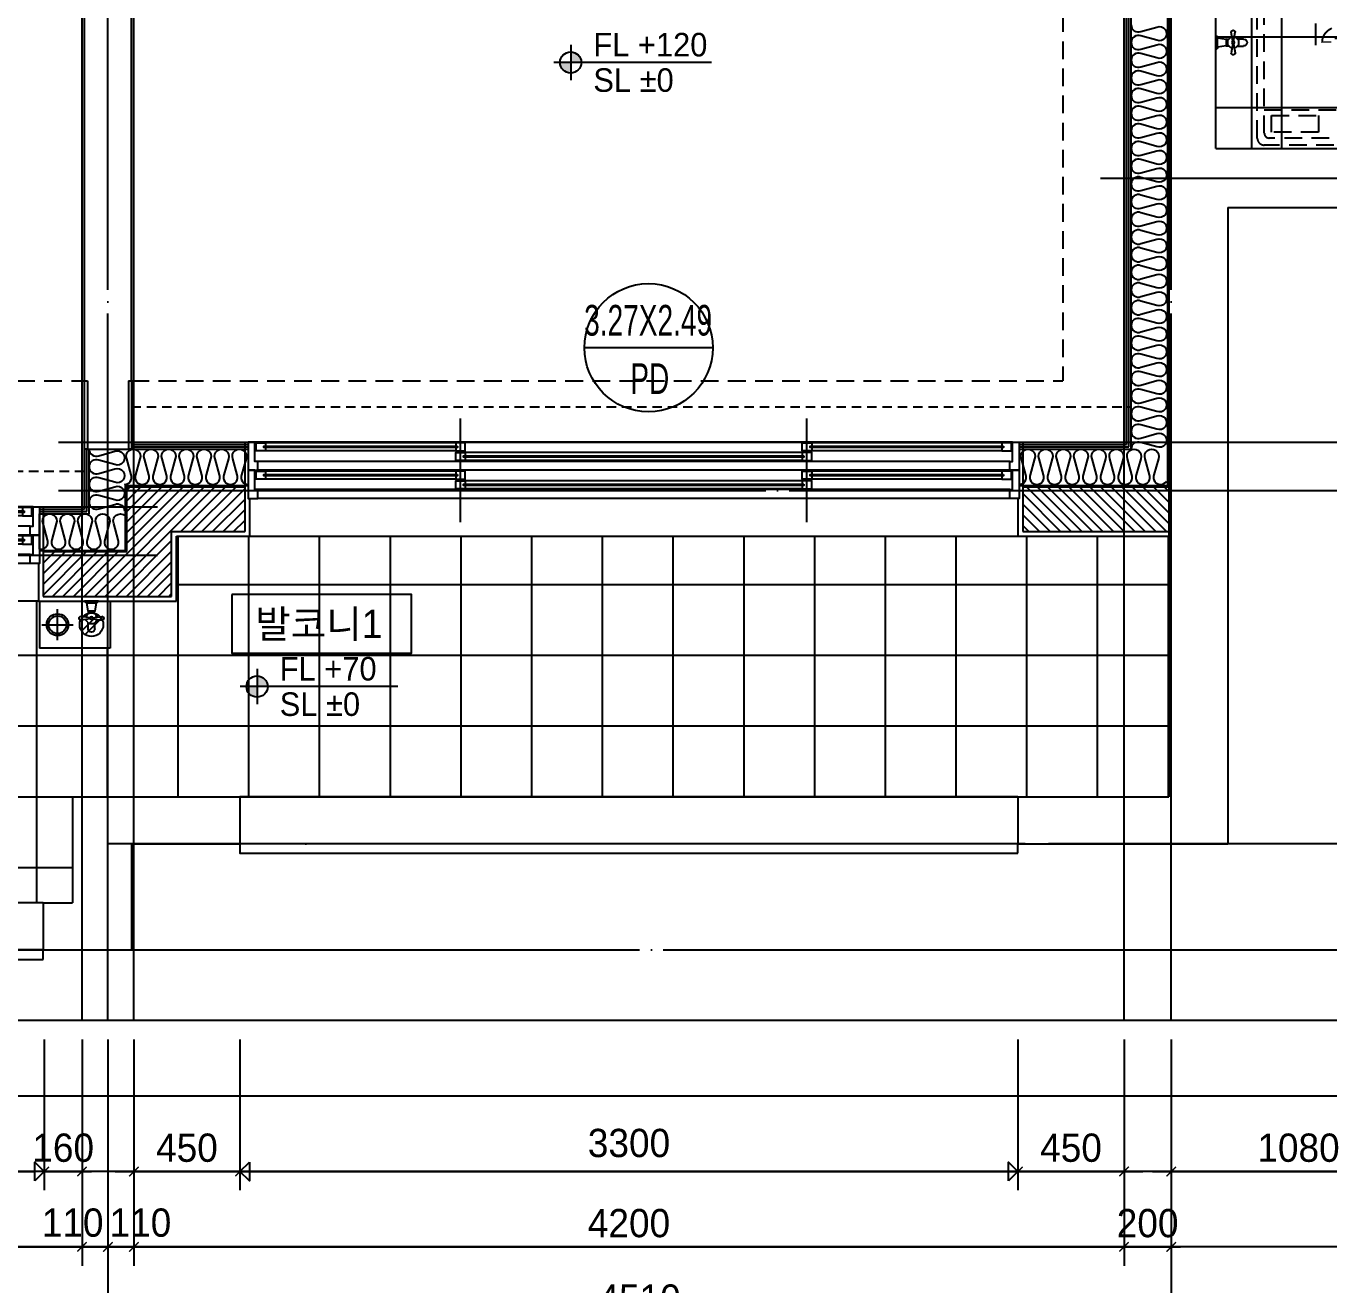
# Model space of a CAD drawing. Header units: millimetres. Extents: x -24416 to 92204, y -190080 to 23760.
# Drawn here: x 14378 to 19904, y -20954 to -15612 of the extents above; entities that cross this region are included whole.
import ezdxf
from ezdxf.enums import TextEntityAlignment as Align

# ---------------------------------------------------------------- set-up
doc = ezdxf.new("R2010")
doc.units = ezdxf.units.MM
doc.header["$LTSCALE"] = 50
for name, pattern in [('AUDIT_D_220706163347-0', [0]), ('CEN', [62, 60, -1, 0, -1]), ('H', [1.3, 0.8, -0.5]), ('HID', [2.3, 1.5, -0.8])]:
    doc.linetypes.add(name, pattern=pattern)
doc.layers.get('defpoints').update_dxf_attribs({"color": 139})
for name, color, linetype in [('A-레벨', 7, 'AUDIT_D_220706163347-0'), ('A-창호부호', 4, 'Continuous'), ('A_HAT', 8, 'Continuous'), ('AA-XXXX-DIMS', 7, 'Continuous'), ('ARDM', 7, 'Continuous'), ('CEN_CON', 1, 'CEN'), ('CEN_WALL', 12, 'CEN'), ('CONC', 2, 'Continuous'), ('dan1', 7, 'HID'), ('DIM', 7, 'AUDIT_D_220706163347-0'), ('ELE3_CON', 7, 'Continuous'), ('ELE4', 4, 'Continuous'), ('FIN', 6, 'Continuous'), ('FUR_가전', 8, 'HID'), ('INS', 8, 'Continuous'), ('WAL', 3, 'Continuous'), ('WAL_DRY', 7, 'Continuous'), ('WIN', 4, 'Continuous'), ('X - 단위세대$0$ETC', 6, 'Continuous'), ('바닥타일', 8, 'Continuous'), ('수전', 4, 'Continuous'), ('실명', 3, 'AUDIT_D_220706163347-0'), ('실명박스', 7, 'AUDIT_D_220706163347-0'), ('커튼박스', 6, 'Continuous')]:
    doc.layers.add(name, color=color, linetype=linetype)
doc.layers.add('Defpoint', color=135, linetype='Continuous', plot=False)
doc.layers.add('MC', color=135, linetype='Continuous', plot=False)
doc.styles.add('HAUD01', font='Dotum.ttf')
doc.styles.add('맑은 고딕', font='malgun.ttf')
doc.styles.add('맑은고딕', font='malgun.ttf', dxfattribs={"width": 0.9})
doc.dimstyles.new('DIM_40', dxfattribs={"dimscale": 40, "dimtxt": 3, "dimasz": 1, "dimexe": 2, "dimexo": 2, "dimgap": 1, "dimtad": 1, "dimdec": 0, "dimzin": 0, "dimdsep": 46, "dimtxsty": '맑은고딕', "dimblk1": 'DIMDOT', "dimblk2": 'DIMDOT', "dimsah": 1, "dimcen": 0.09, "dimdle": 2, "dimclrd": 7, "dimclre": 7, "dimclrt": 3, "dimadec": 0, "dimazin": 0, "dimtfac": 1, "dimtdec": 0, "dimtix": 1, "dimtmove": 2, "dimatfit": 3, "dimldrblk": 'DIMDOT', "dimfxl": 2, "dimtolj": 1, "dimtzin": 0, "dimarcsym": 0})
doc.dimstyles.new('MCDIM_40', dxfattribs={"dimscale": 40, "dimtxt": 3, "dimasz": 1, "dimexe": 2, "dimexo": 2, "dimgap": 1, "dimtad": 1, "dimdec": 0, "dimzin": 0, "dimdsep": 46, "dimtxsty": '맑은고딕', "dimblk1": 'ARCHTICK', "dimblk2": 'ARCHTICK', "dimsah": 1, "dimcen": 0.09, "dimdle": 2, "dimclrd": 7, "dimclre": 7, "dimclrt": 3, "dimadec": 0, "dimazin": 0, "dimtfac": 1, "dimtdec": 0, "dimtix": 1, "dimtmove": 2, "dimatfit": 3, "dimldrblk": 'ARCHTICK', "dimfxl": 1, "dimtolj": 1, "dimtzin": 0, "dimarcsym": 0})
doc.dimstyles.new('외부80-WIN', dxfattribs={"dimscale": 40, "dimtxt": 3, "dimasz": 1, "dimexe": 2, "dimexo": 2.5, "dimgap": 1.5, "dimtad": 1, "dimdec": 0, "dimzin": 0, "dimdsep": 46, "dimtxsty": '맑은고딕', "dimblk": 'DO2-2', "dimblk1": 'DO2-2', "dimblk2": 'DIMDOT', "dimcen": 0.09, "dimdle": 2, "dimclrd": 7, "dimclre": 7, "dimclrt": 3, "dimadec": 0, "dimazin": 0, "dimtfac": 1, "dimtdec": 0, "dimtix": 1, "dimtmove": 2, "dimatfit": 3, "dimldrblk": 'DO2-2', "dimfxl": 1, "dimtolj": 1, "dimtzin": 0, "dimarcsym": 0})

# ---------------------------------------------------------------- blocks, each defined once
blk = doc.blocks.new('수전')
at = {"layer": '수전'}
for p, q in [((0, 0), (58.5, 0, 0)), ((19.7, -49.8), (6.1, -63.4)), ((29.2, -7), (9.3, -7)), ((9.9, -7), (14.9, -42.9)), ((14.9, -42.9), (29.2, -42.9)), ((38.8, -49.8), (19.7, -49.8)), ((49.2, -7), (29.2, -7)), ((29.2, -42.9), (43.6, -42.9)), ((52.3, -63.4), (38.8, -49.8)), ((43.6, -42.9), (48.6, -7)), ((23.4, -71.3), (-14.8, -64.6)), ((23.4, -74.6), (-14.8, -81.3)), ((6.1, -63.4), (6.1, -68.2)), ((6.1, -77.6), (6.1, -82.5)), ((6.1, -82.5), (19.7, -96)), ((14.5, -117.3), (14.5, -90.9)), ((19.7, -96), (38.8, -96)), ((35.1, -71.3), (73.3, -64.6)), ((35.1, -74.6), (73.3, -81.3)), ((38.8, -96), (52.3, -82.5)), ((44, -90.9), (44, -117.3)), ((52.3, -68.2), (52.3, -63.4)), ((52.3, -82.5), (52.3, -77.6))]:
    blk.add_line(p, q, dxfattribs=at)
blk.add_circle((29.2, -72.9), 5.91, dxfattribs=at)
for centre, radius, start, end in [((11.8, 6), 13.2, 207.1852, 259.412), ((46.7, 6), 13.2, 280.588, 332.8148), ((-12.4, -49.9), 28.1, 351.511, 14.308), ((70.8, -49.9), 28.1, 165.692, 188.489), ((-14.8, -72.9), 8.37, 90, 270), ((73.3, -72.9), 8.37, 270, 90), ((29.2, -117.3), 14.7, 180, 0)]:
    blk.add_arc(centre, radius, start, end, dxfattribs=at)
blk = doc.blocks.new('X - 단위세대$0$200207-발코니배수구')
at = {"layer": 'X - 단위세대$0$ETC', "color": 4}
for p, q in [((0, 0), (0, 200)), ((0, 200), (300, 200)), ((300, 0), (300, 200)), ((300, 0), (0, 0))]:
    blk.add_line(p, q, dxfattribs=at)
at = {"layer": 'X - 단위세대$0$ETC', "color": 1}
for p, q in [((223.7, 166.3), (223.7, 33.7)), ((290, 100), (157.4, 100))]:
    blk.add_line(p, q, dxfattribs=at)
at = {"layer": 'X - 단위세대$0$ETC', "color": 8}
for p, q in [((38.1, 72.7), (107.3, 141.9)), ((52.7, 58.1), (121.9, 127.3))]:
    blk.add_line(p, q, dxfattribs=at)
at = {"layer": 'X - 단위세대$0$ETC', "color": 4}
for centre, radius in [((80, 100), 50), ((223.7, 100), 46.3)]:
    blk.add_circle(centre, radius, dxfattribs=at)
at = {"layer": 'X - 단위세대$0$ETC', "color": 8}
blk.add_circle((223.7, 100), 37.5, dxfattribs=at)
blk = doc.blocks.new('WIN_이중창_1500')
at = {"layer": 'Defpoint'}
for p, q in [((-15, 240), (-15, 0)), ((1485, 240), (1485, 0))]:
    blk.add_line(p, q, dxfattribs=at)
at = {"layer": 'WIN'}
blk.add_line((735, -100), (735, 340), dxfattribs=at)
at = {"layer": 'WIN', "color": 8}
for p, q in [((1442, 240), (28, 240)), ((1397, 237), (755, 237)), ((715, 196), (73, 196)), ((1397, 202), (755, 202)), ((1430, 158), (40, 158)), ((1430, 120), (40, 120)), ((715, 161), (73, 161)), ((1397, 117), (755, 117)), ((715, 76), (73, 76)), ((1397, 82), (755, 82)), ((1430, 38), (40, 38)), ((1430, 0), (40, 0)), ((715, 41), (73, 41))]:
    blk.add_line(p, q, dxfattribs=at)
at = {"layer": 'WIN'}
for points in [[(40, 158), (28, 158), (28, 240), (0, 240), (0, 120), (40, 120), (40, 158)], [(755, 216.5), (755, 202), (715, 202), (715, 237), (755, 237), (755, 222.5)], [(1404, 222.5), (1404, 216.5), (748, 216.5), (748, 222.5), (1404, 222.5)], [(1397, 216.5), (1397, 202), (1437, 202), (1437, 237), (1397, 237), (1397, 222.5)], [(1430, 158), (1442, 158), (1442, 240), (1470, 240), (1470, 120), (1430, 120), (1430, 158)], [(73, 175.5), (73, 161), (33, 161), (33, 196), (73, 196), (73, 181.5)], [(722, 181.5), (722, 175.5), (66, 175.5), (66, 181.5), (722, 181.5)], [(715, 175.5), (715, 161), (755, 161), (755, 196), (715, 196), (715, 181.5)], [(40, 38), (28, 38), (28, 120), (0, 120), (0, 0), (40, 0), (40, 38)], [(755, 96.5), (755, 82), (715, 82), (715, 117), (755, 117), (755, 102.5)], [(1397, 96.5), (1397, 82), (1437, 82), (1437, 117), (1397, 117), (1397, 102.5)], [(1430, 38), (1442, 38), (1442, 120), (1470, 120), (1470, 0), (1430, 0), (1430, 38)], [(73, 55.5), (73, 41), (33, 41), (33, 76), (73, 76), (73, 61.5)], [(722, 61.5), (722, 55.5), (66, 55.5), (66, 61.5), (722, 61.5)], [(715, 55.5), (715, 41), (755, 41), (755, 76), (715, 76), (715, 61.5)], [(1404, 102.5), (1404, 96.5), (748, 96.5), (748, 102.5), (1404, 102.5)]]:
    blk.add_lwpolyline(points, dxfattribs=at)
blk = doc.blocks.new('WIN_이중창_3300-2')
at = {"layer": 'Defpoint'}
for p, q in [((-15, 240), (-15, 0)), ((3285, 240), (3285, 0))]:
    blk.add_line(p, q, dxfattribs=at)
at = {"layer": 'WIN'}
for p, q in [((900, -100), (900, 340)), ((2370, -100), (2370, 340))]:
    blk.add_line(p, q, dxfattribs=at)
at = {"layer": 'WIN', "color": 8}
for p, q in [((3242, 240), (28, 240)), ((880, 237), (73, 237)), ((3197, 237), (2390, 237)), ((880, 202), (73, 202)), ((2350, 196), (920, 196)), ((3197, 202), (2390, 202)), ((3230, 158), (40, 158)), ((3230, 120), (40, 120)), ((880, 117), (73, 117)), ((2350, 161), (920, 161)), ((3197, 117), (2390, 117)), ((880, 82), (73, 82)), ((2350, 76), (920, 76)), ((3197, 82), (2390, 82)), ((3230, 38), (40, 38)), ((3230, 0), (40, 0)), ((2350, 41), (920, 41))]:
    blk.add_line(p, q, dxfattribs=at)
at = {"layer": 'WIN'}
for points in [[(40, 158), (28, 158), (28, 240), (0, 240), (0, 120), (40, 120), (40, 158)], [(73, 216.5), (73, 202), (33, 202), (33, 237), (73, 237), (73, 222.5)], [(887, 222.5), (887, 216.5), (66, 216.5), (66, 222.5), (887, 222.5)], [(880, 216.5), (880, 202), (920, 202), (920, 237), (880, 237), (880, 222.5)], [(2390, 216.5), (2390, 202), (2350, 202), (2350, 237), (2390, 237), (2390, 222.5)], [(3204, 222.5), (3204, 216.5), (2383, 216.5), (2383, 222.5), (3204, 222.5)], [(3197, 216.5), (3197, 202), (3237, 202), (3237, 237), (3197, 237), (3197, 222.5)], [(3230, 158), (3242, 158), (3242, 240), (3270, 240), (3270, 120), (3230, 120), (3230, 158)], [(920, 175.5), (920, 161), (880, 161), (880, 196), (920, 196), (920, 181.5)], [(2357, 181.5), (2357, 175.5), (913, 175.5), (913, 181.5), (2357, 181.5)], [(2350, 175.5), (2350, 161), (2390, 161), (2390, 196), (2350, 196), (2350, 181.5)], [(40, 38), (28, 38), (28, 120), (0, 120), (0, 0), (40, 0), (40, 38)], [(73, 96.5), (73, 82), (33, 82), (33, 117), (73, 117), (73, 102.5)], [(880, 96.5), (880, 82), (920, 82), (920, 117), (880, 117), (880, 102.5)], [(2390, 96.5), (2390, 82), (2350, 82), (2350, 117), (2390, 117), (2390, 102.5)], [(3197, 96.5), (3197, 82), (3237, 82), (3237, 117), (3197, 117), (3197, 102.5)], [(3230, 38), (3242, 38), (3242, 120), (3270, 120), (3270, 0), (3230, 0), (3230, 38)], [(887, 102.5), (887, 96.5), (66, 96.5), (66, 102.5), (887, 102.5)], [(920, 55.5), (920, 41), (880, 41), (880, 76), (920, 76), (920, 61.5)], [(2357, 61.5), (2357, 55.5), (913, 55.5), (913, 61.5), (2357, 61.5)], [(2350, 55.5), (2350, 41), (2390, 41), (2390, 76), (2350, 76), (2350, 61.5)], [(3204, 102.5), (3204, 96.5), (2383, 96.5), (2383, 102.5), (3204, 102.5)]]:
    blk.add_lwpolyline(points, dxfattribs=at)
blk = doc.blocks.new('세탁기-850')
at = {"layer": 'defpoints'}
blk.add_lwpolyline([(0, 0), (-750, 0), (-750, -850), (0, -850)], close=True, dxfattribs=at)
at = {"layer": 'FUR_가전'}
blk.add_line((-55, -165), (-695, -165), dxfattribs=at)
for points in [[(-695, -830, -0.414214), (-725, -800), (-725, -45, -0.414214), (-695, -15), (-55, -15, -0.414214), (-25, -45), (-25, -800, -0.414214), (-55, -830)], [(-695, -780), (-695, -65, -0.414214), (-675, -45), (-75, -45, -0.414214), (-55, -65), (-55, -780, -0.414214), (-75, -800), (-675, -800, -0.414214)]]:
    blk.add_lwpolyline(points, format="xyb", close=True, dxfattribs=at)
blk.add_lwpolyline([(-85, -140), (-285, -140), (-285, -70), (-85, -70)], close=True, dxfattribs=at)
for centre, radius in [((-625.1, -105), 40), ((-625.1, -105), 30), ((-545.1, -85), 10), ((-515.1, -85), 10), ((-485.1, -85), 10), ((-455.1, -85), 10), ((-425.1, -85), 10)]:
    blk.add_circle(centre, radius, dxfattribs=at)
at = {"layer": 'FUR_가전', "style": '맑은 고딕'}
blk.add_text('세탁기', height=75, rotation=0, dxfattribs=at).set_placement((-537.9, -523.5))
blk = doc.blocks.new('U-76B(기본)', base_point=(218292.1, 9215.4))
at = {"layer": 'A_HAT'}
h = blk.add_hatch(dxfattribs=at)
h.set_pattern_fill('ANSI31', color=256, scale=10, style=0)
h.set_pattern_definition([(315, (218942.118, 17495.394), (22.45064, 22.45064), [])])
h.paths.add_polyline_path([(205877.1, 15825.4), (205602.1, 15825.4), (205602.1, 16180.4), (205412.1, 16180.4), (205412.1, 15635.4), (205687.1, 15635.4), (205687.1, 15325.4), (205877.1, 15325.4)])
h = blk.add_hatch(dxfattribs=at)
h.set_pattern_fill('ANSI31', color=256, scale=10, style=0)
h.set_pattern_definition([(45, (450, -20), (-22.4506403, 22.4506403), [])])
h.paths.add_polyline_path([(205687.1, 11405.4), (205877.1, 11405.4), (205877.1, 12025.4), (205687.1, 12025.4)])
at = {"layer": '바닥타일'}
h = blk.add_hatch(dxfattribs=at)
h.set_pattern_fill('_USER', color=256, scale=300, double=1, pattern_type=0)
h.set_pattern_definition([(360, (435017.9, 399877.27), (7e-14, 300), []), (90, (435017.9, 399877.27), (-300, 9e-14), [])])
edge = h.paths.add_edge_path()
edge.add_line((205192.1, 16195.4), (205392.1, 16195.4))
edge.add_line((205392.1, 16195.4), (205392.1, 17675.4))
edge.add_line((205392.1, 17675.4), (205362.1, 17675.4))
edge.add_line((205362.1, 17675.4), (205362.1, 16990.4))
edge.add_line((205362.1, 16990.4), (205332.1, 16990.4))
edge.add_line((205332.1, 16990.4), (205332.1, 16991))
edge.add_arc((205362.1, 17680.4), 690, 180, 267.5081, ccw=False)
edge.add_line((204672.1, 17680.4), (204112.1, 17680.4))
edge.add_line((204112.1, 17680.4), (204112.1, 16055.4))
edge.add_line((204112.1, 16055.4), (204562.1, 16055.4))
edge.add_line((204562.1, 16055.4), (204562.1, 11405.4))
edge.add_line((204562.1, 11405.4), (205667.1, 11405.4))
edge.add_line((205667.1, 11405.4), (205667.1, 15615.4))
edge.add_line((205667.1, 15615.4), (205392.1, 15615.4))
edge.add_line((205392.1, 15615.4), (205392.1, 15895.4))
edge.add_line((205392.1, 15895.4), (205192.1, 15895.4))
edge.add_line((205192.1, 15895.4), (205192.1, 16195.4))
h = blk.add_hatch(dxfattribs=at)
h.set_pattern_fill('_USER', color=256, scale=300, double=1, pattern_type=0)
h.set_pattern_definition([(270, (218942.12, 17495.4), (300, -6e-14), []), (360, (218942.12, 17495.4), (0, 300), [])])
h.paths.add_polyline_path([(207312.1, 9415.4), (207312.1, 11205.4), (210382.1, 11205.4), (210382.1, 12175.4), (218942.1, 12175.4), (218942.1, 11250.4), (212802.1, 11250.4), (212802.1, 9415.4), (210192.1, 9415.4), (210192.1, 10285.4), (208862.1, 10285.4), (208862.1, 9415.4)])
at = {"layer": 'CEN_CON'}
for p, q in [((203912.1, 19750.4), (203912.1, 8915.4)), ((203612.1, 15905.4), (211967.1, 15905.4)), ((204362.1, 8915.4), (204362.1, 15905.4)), ((207187.1, 11695.4), (207187.1, 8915.4)), ((203612.1, 11395.4), (210452.1, 11395.4))]:
    blk.add_line(p, q, dxfattribs=at)
at = {"layer": 'CEN_WALL'}
for p, q in [((205587.1, 17840.4), (205587.1, 15695.4)), ((205862.1, 16115.4), (205862.1, 8915.4))]:
    blk.add_line(p, q, dxfattribs=at)
at = {"layer": 'CONC'}
for p, q in [((203912.1, 16180.4), (203912.1, 15805.4)), ((204112.1, 16180.4), (203912.1, 16180.4)), ((204112.1, 16180.4), (204112.1, 16055.4)), ((204562.1, 16055.4), (204112.1, 16055.4)), ((204562.1, 16055.4), (204562.1, 15345.4)), ((206327.1, 15992.4), (206037.1, 15992.4)), ((206037.1, 15992.4), (206037.1, 15818.4)), ((206327.1, 16005.4), (208152.1, 16005.4)), ((206327.1, 16005.4), (206327.1, 15992.4)), ((206327.1, 15818.4), (206037.1, 15818.4)), ((206327.1, 15818.4), (206327.1, 15805.4)), ((204362.1, 15805.4), (203912.1, 15805.4)), ((204362.1, 15805.4), (204362.1, 15345.4)), ((206327.1, 15805.4), (208152.1, 15805.4)), ((204562.1, 15345.4), (204362.1, 15345.4)), ((204362.1, 12045.4), (204362.1, 11155.4)), ((204562.1, 12045.4), (204362.1, 12045.4)), ((204562.1, 12045.4), (204562.1, 11405.4)), ((210172.1, 11405.4), (204562.1, 11405.4)), ((207312.1, 11205.4), (207312.1, 10315.4)), ((207312.1, 11205.4), (210172.1, 11205.4)), ((207062.1, 11155.4), (204362.1, 11155.4)), ((207062.1, 11155.4), (207062.1, 10315.4))]:
    blk.add_line(p, q, dxfattribs=at)
at = {"layer": 'dan1'}
for p, q in [((206327.1, 16290.4), (206327.1, 16005.4)), ((206327.1, 15805.4), (206327.1, 11855.4)), ((209722.1, 11855.4), (206327.1, 11855.4))]:
    blk.add_line(p, q, dxfattribs=at)
at = {"layer": 'ELE3_CON'}
for p, q in [((204112.1, 16180.4), (204112.1, 17680.4)), ((204562.1, 12045.4), (204562.1, 15345.4))]:
    blk.add_line(p, q, dxfattribs=at)
at = {"layer": 'ELE4'}
for p, q in [((205392.1, 16200.4), (205392.1, 17680.4)), ((205667.1, 15305.4), (205667.1, 12045.4))]:
    blk.add_line(p, q, dxfattribs=at)
at = {"layer": 'FIN'}
for p, q in [((205392.1, 16200.4), (205392.1, 15615.4)), ((205552.1, 16200.4), (205392.1, 16200.4)), ((205392.1, 15615.4), (205667.1, 15615.4)), ((205667.1, 15615.4), (205667.1, 15305.4)), ((205827.1, 15305.4), (205667.1, 15305.4)), ((205667.1, 12045.4), (205667.1, 11405.4)), ((205827.1, 12045.4), (205667.1, 12045.4))]:
    blk.add_line(p, q, dxfattribs=at)
at = {"layer": 'INS'}
for p, q in [((205607.1, 16195.4), (205607.1, 15830.4)), ((205612.1, 16195.4), (205762.1, 16195.4)), ((205762.1, 16195.4), (205762.1, 15985.4)), ((205762.1, 15985.4), (206037.1, 15985.4)), ((206037.1, 15992.4), (206037.1, 16005.4)), ((206037.1, 16005.4), (206327.1, 16005.4)), ((205607.1, 15830.4), (205882.1, 15830.4)), ((205882.1, 15830.4), (205882.1, 15310.4)), ((206037.1, 15805.4), (206037.1, 15818.4)), ((206037.1, 15805.4), (206037.1, 15310.4)), ((206327.1, 15805.4), (206037.1, 15805.4)), ((205882.1, 12040.4), (205882.1, 11410.4)), ((206037.1, 12040.4), (206037.1, 11565.4)), ((206037.1, 11565.4), (210012.1, 11565.4)), ((205882.1, 11410.4), (210167.1, 11410.4))]:
    blk.add_line(p, q, dxfattribs=at)
for points in [[(205612.1, 16190.4, 0.524856), (205652.8, 16162.3), (205721.5, 16180.9, -1.449198), (205721.5, 16124.8), (205652.8, 16143.4, 0.524856), (205612.1, 16115.4, 0.524856), (205652.8, 16087.3), (205721.5, 16105.9, -1.449198), (205721.5, 16049.8), (205652.8, 16068.4, 0.524856), (205612.1, 16040.4, 0.524856), (205652.8, 16012.3), (205721.5, 16030.9, -1.449198), (205721.5, 15974.8), (205652.8, 15993.4, 0.524856), (205612.1, 15965.4, 0.524856), (205652.8, 15937.3), (205721.5, 15955.9, -1.449198), (205721.5, 15899.8), (205652.8, 15918.4, 0.524856), (205612.1, 15890.4, 0.524856), (205652.8, 15862.3), (205721.5, 15880.9, -0.976006), (205744.1, 15825.4, -0.976006)], [(206037.1, 15985.4, 0.524856), (206009.1, 15944.7), (206027.7, 15876, -1.449198), (205971.6, 15876), (205990.2, 15944.7, 0.524856), (205962.1, 15985.4, 0.524856), (205934.1, 15944.7), (205952.7, 15876, -1.449198), (205896.6, 15876), (205915.2, 15944.7, 0.524856), (205887.1, 15985.4, 0.524856), (205859.1, 15944.7), (205877.7, 15876, -1.449198), (205821.6, 15876), (205840.2, 15944.7, 0.524856), (205812.1, 15985.4, 0.524856), (205784.1, 15944.7), (205802.7, 15876, -0.524933), (205774.6, 15835.4, -0.524933)], [(205887.1, 15835.4, 0.524856), (205927.8, 15807.3), (205996.5, 15825.9, -1.449198), (205996.5, 15769.8), (205927.8, 15788.4, 0.524856), (205887.1, 15760.4, 0.524856), (205927.8, 15732.3), (205996.5, 15750.9, -1.449198), (205996.5, 15694.8), (205927.8, 15713.4, 0.524856), (205887.1, 15685.4, 0.524856), (205927.8, 15657.3), (205996.5, 15675.9, -1.449198), (205996.5, 15619.8), (205927.8, 15638.4, 0.524856), (205887.1, 15610.4, 0.524856), (205927.8, 15582.3), (205996.5, 15600.9, -1.449198), (205996.5, 15544.8), (205927.8, 15563.4, 0.524856), (205887.1, 15535.4, 0.524856), (205927.8, 15507.3), (205996.5, 15525.9, -1.449198), (205996.5, 15469.8), (205927.8, 15488.4, 0.524856), (205887.1, 15460.4, 0.524856), (205927.8, 15432.3), (205996.5, 15450.9, -1.449198), (205996.5, 15394.8), (205927.8, 15413.4, 0.524856), (205887.1, 15385.4, 0.524856), (205927.8, 15357.3), (205996.5, 15375.9, -1.449198), (205996.5, 15319.8), (205927.8, 15338.4, 0.524856), (205887.1, 15310.4)], [(205887.1, 12040.4, 0.524856), (205927.8, 12012.3), (205996.5, 12030.9, -1.449198), (205996.5, 11974.8), (205927.8, 11993.4, 0.524856), (205887.1, 11965.4, 0.524856), (205927.8, 11937.3), (205996.5, 11955.9, -1.449198), (205996.5, 11899.8), (205927.8, 11918.4, 0.524856), (205887.1, 11890.4, 0.524856), (205927.8, 11862.3), (205996.5, 11880.9, -1.449198), (205996.5, 11824.8), (205927.8, 11843.4, 0.524856), (205887.1, 11815.4, 0.524856), (205927.8, 11787.3), (205996.5, 11805.9, -1.449198), (205996.5, 11749.8), (205927.8, 11768.4, 0.524856), (205887.1, 11740.4, 0.524856), (205927.8, 11712.3), (205996.5, 11730.9, -1.449198), (205996.5, 11674.8), (205927.8, 11693.4, 0.524856), (205887.1, 11665.4, 0.524856), (205927.8, 11637.3), (205996.5, 11655.9, -1.449198), (205996.5, 11599.8), (205927.8, 11618.4, 0.524856), (205887.1, 11590.4, 0.524856), (205927.8, 11562.3), (205996.5, 11580.9, -1.449198), (205996.5, 11524.8), (205927.8, 11543.4, 0.524856), (205887.1, 11515.4, 0.524856), (205927.8, 11487.3), (205996.5, 11505.9, -1.449198), (205996.5, 11449.8), (205927.8, 11468.4, 0.524856), (205887.1, 11440.4, 0.251336), (205900.5, 11415.4, 0.251336)], [(207837.1, 11565.4, 0.524856), (207809.1, 11524.7), (207827.7, 11456, -1.449198), (207771.6, 11456), (207790.2, 11524.7, 0.524856), (207762.1, 11565.4, 0.524856), (207734.1, 11524.7), (207752.7, 11456, -1.449198), (207696.6, 11456), (207715.2, 11524.7, 0.524856), (207687.1, 11565.4, 0.524856), (207659.1, 11524.7), (207677.7, 11456, -1.449198), (207621.6, 11456), (207640.2, 11524.7, 0.524856), (207612.1, 11565.4, 0.524856), (207584.1, 11524.7), (207602.7, 11456, -1.449198), (207546.6, 11456), (207565.2, 11524.7, 0.524856), (207537.1, 11565.4, 0.524856), (207509.1, 11524.7), (207527.7, 11456, -1.449198), (207471.6, 11456), (207490.2, 11524.7, 0.524856), (207462.1, 11565.4, 0.524856), (207434.1, 11524.7), (207452.7, 11456, -1.449198), (207396.6, 11456), (207415.2, 11524.7, 0.524856), (207387.1, 11565.4, 0.524856), (207359.1, 11524.7), (207377.7, 11456, -1.449198), (207321.6, 11456), (207340.2, 11524.7, 0.524856), (207312.1, 11565.4, 0.524856), (207284.1, 11524.7), (207302.7, 11456, -1.449198), (207246.6, 11456), (207265.2, 11524.7, 0.524856), (207237.1, 11565.4, 0.524856), (207209.1, 11524.7), (207227.7, 11456, -1.449198), (207171.6, 11456), (207190.2, 11524.7, 0.524856), (207162.1, 11565.4, 0.524856), (207134.1, 11524.7), (207152.7, 11456, -1.449198), (207096.6, 11456), (207115.2, 11524.7, 0.524856), (207087.1, 11565.4, 0.524856), (207059.1, 11524.7), (207077.7, 11456, -1.449198), (207021.6, 11456), (207040.2, 11524.7, 0.524856), (207012.1, 11565.4, 0.524856), (206984.1, 11524.7), (207002.7, 11456, -1.449198), (206946.6, 11456), (206965.2, 11524.7, 0.524856), (206937.1, 11565.4, 0.524856), (206909.1, 11524.7), (206927.7, 11456, -1.449198), (206871.6, 11456), (206890.2, 11524.7, 0.524856), (206862.1, 11565.4, 0.524856), (206834.1, 11524.7), (206852.7, 11456, -1.449198), (206796.6, 11456), (206815.2, 11524.7, 0.524856), (206787.1, 11565.4, 0.524856), (206759.1, 11524.7), (206777.7, 11456, -1.449198), (206721.6, 11456), (206740.2, 11524.7, 0.524856), (206712.1, 11565.4, 0.524856), (206684.1, 11524.7), (206702.7, 11456, -1.449198), (206646.6, 11456), (206665.2, 11524.7, 0.524856), (206637.1, 11565.4, 0.524856), (206609.1, 11524.7), (206627.7, 11456, -1.449198), (206571.6, 11456), (206590.2, 11524.7, 0.524856), (206562.1, 11565.4, 0.524856), (206534.1, 11524.7), (206552.7, 11456, -1.449198), (206496.6, 11456), (206515.2, 11524.7, 0.524856), (206487.1, 11565.4, 0.524856), (206459.1, 11524.7), (206477.7, 11456, -1.449198), (206421.6, 11456), (206440.2, 11524.7, 0.524856), (206412.1, 11565.4, 0.524856), (206384.1, 11524.7), (206402.7, 11456, -1.449198), (206346.6, 11456), (206365.2, 11524.7, 0.524856), (206337.1, 11565.4, 0.524856), (206309.1, 11524.7), (206327.7, 11456, -1.449198), (206271.6, 11456), (206290.2, 11524.7, 0.524856), (206262.1, 11565.4, 0.524856), (206234.1, 11524.7), (206252.7, 11456, -1.449198), (206196.6, 11456), (206215.2, 11524.7, 0.524856), (206187.1, 11565.4, 0.524856), (206159.1, 11524.7), (206177.7, 11456, -1.449198), (206121.6, 11456), (206140.2, 11524.7, 0.524856), (206112.1, 11565.4, 0.524856), (206084.1, 11524.7), (206102.7, 11456, -1.449198), (206046.6, 11456), (206065.2, 11524.7, 0.524856), (206037.1, 11565.4)]]:
    blk.add_lwpolyline(points, format="xyb", dxfattribs=at)
at = {"layer": 'MC'}
for p, q in [((205792.1, 19750.4), (205792.1, 15695.4)), ((206067.1, 16115.4), (206067.1, 8915.4)), ((203612.1, 16015.4), (209342.1, 16015.4)), ((203612.1, 15795.4), (211967.1, 15795.4)), ((203612.1, 11595.4), (210442.1, 11595.4))]:
    blk.add_line(p, q, dxfattribs=at)
at = {"layer": 'WAL'}
for p, q in [((205412.1, 16180.4), (205412.1, 15635.4)), ((205602.1, 16180.4), (205412.1, 16180.4)), ((205602.1, 16180.4), (205602.1, 15825.4)), ((205602.1, 15825.4), (205877.1, 15825.4)), ((205877.1, 15825.4), (205877.1, 15325.4)), ((205412.1, 15635.4), (205687.1, 15635.4)), ((205687.1, 15635.4), (205687.1, 15325.4)), ((205877.1, 15325.4), (205687.1, 15325.4)), ((205687.1, 12025.4), (205687.1, 11405.4)), ((205877.1, 12025.4), (205687.1, 12025.4)), ((205877.1, 12025.4), (205877.1, 11405.4))]:
    blk.add_line(p, q, dxfattribs=at)
at = {"layer": 'WAL_DRY'}
for p, q in [((205772.1, 16195.4), (205772.1, 15995.4)), ((205782.1, 16195.4), (205782.1, 16005.4)), ((205772.1, 15995.4), (206037.1, 15995.4)), ((205782.1, 16005.4), (206037.1, 16005.4)), ((206047.1, 15805.4), (206047.1, 15310.4)), ((206057.1, 15805.4), (206057.1, 15310.4)), ((206047.1, 12040.4), (206047.1, 11575.4)), ((206057.1, 12040.4), (206057.1, 11585.4)), ((206047.1, 11575.4), (210002.1, 11575.4)), ((206057.1, 11585.4), (209992.1, 11585.4))]:
    blk.add_line(p, q, dxfattribs=at)
at = {"layer": 'X - 단위세대$0$ETC'}
for points in [[(203872.1, 16180.4), (203912.1, 16180.4), (203912.1, 17680.4), (203872.1, 17680.4), (203872.1, 16180.4)], [(204322.1, 12045.4), (204362.1, 12045.4), (204362.1, 15345.4), (204322.1, 15345.4), (204322.1, 12045.4)]]:
    blk.add_lwpolyline(points, dxfattribs=at)
at = {"layer": '커튼박스', "linetype": 'H'}
for p, q in [((205942.1, 16005.4), (205942.1, 17915.4)), ((206217.1, 15805.4), (206217.1, 11565.4))]:
    blk.add_line(p, q, dxfattribs=at)
at = {"ltscale": 100, "rotation": 90}
blk.add_blockref('X - 단위세대$0$200207-발코니배수구', (205392.1, 15895.4), dxfattribs=at)
at = {"layer": 'FUR_가전', "rotation": 90}
blk.add_blockref('세탁기-850', (207312.1, 11055.4), dxfattribs=at)
at = {"layer": 'WIN', "rotation": 270}
for name, p in [('WIN_이중창_1500', (205552.1, 17665.4)), ('WIN_이중창_3300-2', (205827.1, 15310.4))]:
    blk.add_blockref(name, p, dxfattribs=at)
at = {"layer": '수전', "xscale": -1, "rotation": 270}
blk.add_blockref('수전', (205392.1, 15946.2), dxfattribs=at)
at = {"layer": '수전', "xscale": -1.000000000000001}
blk.add_blockref('수전', (207791.4, 11205.4), dxfattribs=at)
blk = doc.blocks.new('A$C4D377245')
at = {"layer": 'A-창호부호'}
blk.add_line((675.4, 345), (14.6, 345), dxfattribs=at)
blk.add_circle((345, 345), 330.4, dxfattribs=at)
blk = doc.blocks.new('A$Cb33ca4a3')
at = {"layer": 'A-레벨'}
h = blk.add_hatch(color=256, dxfattribs=at)
h.paths.add_polyline_path([(16687.9, -39571.6), (16687.9, -39526.6), (16642.9, -39526.6, 0.414214)])
h.paths.add_polyline_path([(16687.9, -39481.6), (16687.9, -39526.6), (16732.9, -39526.6, 0.414214)])
h = blk.add_hatch(color=256, dxfattribs=at)
h.paths.add_polyline_path([(15357.6, -42219.6), (15357.6, -42174.6), (15312.6, -42174.6, 0.414214)])
h.paths.add_polyline_path([(15357.6, -42129.6), (15357.6, -42174.6), (15402.6, -42174.6, 0.414214)])
for p, q in [((16687.9, -39451.6), (16687.9, -39601.6)), ((17285.6, -39526.6), (16615.9, -39526.6)), ((15357.6, -42099.6), (15357.6, -42249.6)), ((15955.2, -42174.6), (15285.6, -42174.6))]:
    blk.add_line(p, q, dxfattribs=at)
for centre in [(16687.9, -39526.6), (15357.6, -42174.6)]:
    blk.add_circle(centre, 45, dxfattribs=at)
at = {"layer": 'A-레벨', "color": 4, "style": 'HAUD01'}
for s, p in [('FL +120', (16783.9, -39501)), ('SL %%P0', (16783.9, -39651.2)), ('FL +70', (15453.6, -42149)), ('SL %%P0', (15453.6, -42299.2))]:
    blk.add_text(s, height=100, dxfattribs=at).set_placement(p)
blk = doc.blocks.new('DIMDOT')
at = {"layer": 'AA-XXXX-DIMS'}
for p, q in [((0, -1.5), (0, 1.5)), ((-1.5, 0), (1.5, 0))]:
    blk.add_line(p, q, dxfattribs=at)
for radius in [0.5, 0.25]:
    blk.add_circle((0, 0), radius, dxfattribs=at)
blk = doc.blocks.new('*D809')
at = {"layer": 'defpoints', "color": 0, "transparency": 16777216}
for p in [(10880, -43592.1), (14725, -43592.1), (14725, -44872.1)]:
    blk.add_point(p, dxfattribs=at)
at = {"layer": 'DIM', "color": 7, "lineweight": -2, "transparency": 16777216}
for p, q in [((10880, -43672.1), (10880, -44952.1)), ((14725, -43672.1), (14725, -44952.1)), ((10920, -44872.1), (14685, -44872.1))]:
    blk.add_line(p, q, dxfattribs=at)
at = {"layer": 'DIM', "color": 7, "lineweight": -2, "transparency": 16777216, "xscale": 40, "yscale": 40, "zscale": 40, "rotation": 180}
blk.add_blockref('DIMDOT', (10880, -44872.1), dxfattribs=at)
at = {"layer": 'DIM', "color": 7, "lineweight": -2, "transparency": 16777216, "xscale": 40, "yscale": 40, "zscale": 40}
blk.add_blockref('DIMDOT', (14725, -44872.1), dxfattribs=at)
at = {"layer": 'DIM', "color": 3, "transparency": 16777216, "insert": (12802.5, -44772), "char_height": 120, "attachment_point": 5, "style": 'HAUD01'}
blk.add_mtext('\\A1;3845', dxfattribs=at)
blk = doc.blocks.new('*D810')
at = {"layer": 'defpoints', "color": 0, "transparency": 16777216}
for p in [(14725, -43592.1), (19235, -43592.1), (19235, -44872.1)]:
    blk.add_point(p, dxfattribs=at)
at = {"layer": 'DIM', "color": 7, "lineweight": -2, "transparency": 16777216}
for p, q in [((14725, -43672.1), (14725, -44952.1)), ((19235, -43672.1), (19235, -44952.1)), ((14765, -44872.1), (19195, -44872.1))]:
    blk.add_line(p, q, dxfattribs=at)
at = {"layer": 'DIM', "color": 7, "lineweight": -2, "transparency": 16777216, "xscale": 40, "yscale": 40, "zscale": 40, "rotation": 180}
blk.add_blockref('DIMDOT', (14725, -44872.1), dxfattribs=at)
at = {"layer": 'DIM', "color": 7, "lineweight": -2, "transparency": 16777216, "xscale": 40, "yscale": 40, "zscale": 40}
blk.add_blockref('DIMDOT', (19235, -44872.1), dxfattribs=at)
at = {"layer": 'DIM', "color": 3, "transparency": 16777216, "insert": (16980, -44772), "char_height": 120, "attachment_point": 5, "style": 'HAUD01'}
blk.add_mtext('\\A1;4510', dxfattribs=at)
blk = doc.blocks.new('*D811')
at = {"layer": 'defpoints', "color": 0, "transparency": 16777216}
for p in [(19235, -43592.1), (21415, -43592.1), (21415, -44872.1)]:
    blk.add_point(p, dxfattribs=at)
at = {"layer": 'DIM', "color": 7, "lineweight": -2, "transparency": 16777216}
for p, q in [((19235, -43672.1), (19235, -44952.1)), ((21415, -43672.1), (21415, -44952.1)), ((19275, -44872.1), (21375, -44872.1))]:
    blk.add_line(p, q, dxfattribs=at)
at = {"layer": 'DIM', "color": 7, "lineweight": -2, "transparency": 16777216, "xscale": 40, "yscale": 40, "zscale": 40, "rotation": 180}
blk.add_blockref('DIMDOT', (19235, -44872.1), dxfattribs=at)
at = {"layer": 'DIM', "color": 7, "lineweight": -2, "transparency": 16777216, "xscale": 40, "yscale": 40, "zscale": 40}
blk.add_blockref('DIMDOT', (21415, -44872.1), dxfattribs=at)
at = {"layer": 'DIM', "color": 3, "transparency": 16777216, "insert": (20325, -44772), "char_height": 120, "attachment_point": 5, "style": 'HAUD01'}
blk.add_mtext('\\A1;2180', dxfattribs=at)
blk = doc.blocks.new('_ArchTick')
at = {"color": 0, "linetype": 'ByBlock', "const_width": 0.15}
blk.add_lwpolyline([(-0.5, -0.5), (0.5, 0.5)], dxfattribs=at)
blk = doc.blocks.new('*D813')
at = {"layer": 'defpoints', "color": 0, "transparency": 16777216}
for p in [(11015, -43592.1), (14615, -43592.1), (14615, -44552.1)]:
    blk.add_point(p, dxfattribs=at)
at = {"layer": 'DIM', "color": 7, "lineweight": -2, "transparency": 16777216}
for p, q in [((11015, -43672.1), (11015, -44632.1)), ((14615, -43672.1), (14615, -44632.1)), ((10935, -44552.1), (14695, -44552.1))]:
    blk.add_line(p, q, dxfattribs=at)
at = {"layer": 'DIM', "color": 7, "lineweight": -2, "transparency": 16777216, "xscale": 40, "yscale": 40, "zscale": 40, "rotation": 180}
blk.add_blockref('_ArchTick', (11015, -44552.1), dxfattribs=at)
at = {"layer": 'DIM', "color": 7, "lineweight": -2, "transparency": 16777216, "xscale": 40, "yscale": 40, "zscale": 40}
blk.add_blockref('_ArchTick', (14615, -44552.1), dxfattribs=at)
at = {"layer": 'DIM', "color": 3, "transparency": 16777216, "insert": (12815, -44452), "char_height": 120, "attachment_point": 5, "style": 'HAUD01'}
blk.add_mtext('\\A1;3600', dxfattribs=at)
blk = doc.blocks.new('*D814')
at = {"layer": 'defpoints', "color": 0, "transparency": 16777216}
for p in [(14615, -43592.1), (14725, -43592.1), (14725, -44552.1)]:
    blk.add_point(p, dxfattribs=at)
at = {"layer": 'DIM', "color": 7, "lineweight": -2, "transparency": 16777216}
for p, q in [((14615, -43672.1), (14615, -44632.1)), ((14725, -43672.1), (14725, -44632.1)), ((14535, -44552.1), (14805, -44552.1))]:
    blk.add_line(p, q, dxfattribs=at)
at = {"layer": 'DIM', "color": 7, "lineweight": -2, "transparency": 16777216, "xscale": 40, "yscale": 40, "zscale": 40, "rotation": 180}
blk.add_blockref('_ArchTick', (14615, -44552.1), dxfattribs=at)
at = {"layer": 'DIM', "color": 7, "lineweight": -2, "transparency": 16777216, "xscale": 40, "yscale": 40, "zscale": 40}
blk.add_blockref('_ArchTick', (14725, -44552.1), dxfattribs=at)
at = {"layer": 'DIM', "color": 3, "transparency": 16777216, "insert": (14575.2, -44449.8), "char_height": 120, "attachment_point": 5, "style": 'HAUD01'}
blk.add_mtext('\\A1;110', dxfattribs=at)
blk = doc.blocks.new('*D815')
at = {"layer": 'defpoints', "color": 0, "transparency": 16777216}
for p in [(14725, -43592.1), (14835, -43592.1), (14835, -44552.1)]:
    blk.add_point(p, dxfattribs=at)
at = {"layer": 'DIM', "color": 7, "lineweight": -2, "transparency": 16777216}
for p, q in [((14725, -43672.1), (14725, -44632.1)), ((14835, -43672.1), (14835, -44632.1)), ((14645, -44552.1), (14915, -44552.1))]:
    blk.add_line(p, q, dxfattribs=at)
at = {"layer": 'DIM', "color": 7, "lineweight": -2, "transparency": 16777216, "xscale": 40, "yscale": 40, "zscale": 40, "rotation": 180}
blk.add_blockref('_ArchTick', (14725, -44552.1), dxfattribs=at)
at = {"layer": 'DIM', "color": 7, "lineweight": -2, "transparency": 16777216, "xscale": 40, "yscale": 40, "zscale": 40}
blk.add_blockref('_ArchTick', (14835, -44552.1), dxfattribs=at)
at = {"layer": 'DIM', "color": 3, "transparency": 16777216, "insert": (14862.7, -44449.8), "char_height": 120, "attachment_point": 5, "style": 'HAUD01'}
blk.add_mtext('\\A1;110', dxfattribs=at)
blk = doc.blocks.new('*D816')
at = {"layer": 'defpoints', "color": 0, "transparency": 16777216}
for p in [(14835, -43592.1), (19035, -43592.1), (19035, -44552.1)]:
    blk.add_point(p, dxfattribs=at)
at = {"layer": 'DIM', "color": 7, "lineweight": -2, "transparency": 16777216}
for p, q in [((14835, -43672.1), (14835, -44632.1)), ((19035, -43672.1), (19035, -44632.1)), ((14755, -44552.1), (19115, -44552.1))]:
    blk.add_line(p, q, dxfattribs=at)
at = {"layer": 'DIM', "color": 7, "lineweight": -2, "transparency": 16777216, "xscale": 40, "yscale": 40, "zscale": 40, "rotation": 180}
blk.add_blockref('_ArchTick', (14835, -44552.1), dxfattribs=at)
at = {"layer": 'DIM', "color": 7, "lineweight": -2, "transparency": 16777216, "xscale": 40, "yscale": 40, "zscale": 40}
blk.add_blockref('_ArchTick', (19035, -44552.1), dxfattribs=at)
at = {"layer": 'DIM', "color": 3, "transparency": 16777216, "insert": (16935, -44452), "char_height": 120, "attachment_point": 5, "style": 'HAUD01'}
blk.add_mtext('\\A1;4200', dxfattribs=at)
blk = doc.blocks.new('*D817')
at = {"layer": 'defpoints', "color": 0, "transparency": 16777216}
for p in [(19035, -43592.1), (19235, -43592.1), (19235, -44552.1)]:
    blk.add_point(p, dxfattribs=at)
at = {"layer": 'DIM', "color": 7, "lineweight": -2, "transparency": 16777216}
for p, q in [((19035, -43672.1), (19035, -44632.1)), ((19235, -43672.1), (19235, -44632.1)), ((19035, -44552.1), (18995, -44552.1)), ((19035, -44552.1), (19235, -44552.1)), ((19235, -44552.1), (19275, -44552.1))]:
    blk.add_line(p, q, dxfattribs=at)
at = {"layer": 'DIM', "color": 7, "lineweight": -2, "transparency": 16777216, "xscale": 40, "yscale": 40, "zscale": 40}
blk.add_blockref('_ArchTick', (19035, -44552.1), dxfattribs=at)
at = {"layer": 'DIM', "color": 7, "lineweight": -2, "transparency": 16777216, "xscale": 40, "yscale": 40, "zscale": 40, "rotation": 180}
blk.add_blockref('_ArchTick', (19235, -44552.1), dxfattribs=at)
at = {"layer": 'DIM', "color": 3, "transparency": 16777216, "insert": (19135, -44452), "char_height": 120, "attachment_point": 5, "style": 'HAUD01'}
blk.add_mtext('\\A1;200', dxfattribs=at)
blk = doc.blocks.new('DO2-2')
at = {"layer": 'ARDM'}
blk.add_line((0, 0), (-2, 0), dxfattribs=at)
blk.add_lwpolyline([(-1, -1), (-1, 1), (0, 0)], close=True, dxfattribs=at)
blk = doc.blocks.new('*D822')
at = {"layer": 'defpoints', "color": 0, "transparency": 16777216}
for p in [(12955, -43592.1), (14455, -43592.1), (14455, -44232.1)]:
    blk.add_point(p, dxfattribs=at)
at = {"layer": 'DIM', "color": 7, "lineweight": -2, "transparency": 16777216}
for p, q in [((12955, -43692.1), (12955, -44312.1)), ((14455, -43692.1), (14455, -44312.1)), ((12995, -44232.1), (14415, -44232.1))]:
    blk.add_line(p, q, dxfattribs=at)
at = {"layer": 'DIM', "color": 7, "lineweight": -2, "transparency": 16777216, "xscale": 40, "yscale": 40, "zscale": 40, "rotation": 180}
blk.add_blockref('DO2-2', (12955, -44232.1), dxfattribs=at)
at = {"layer": 'DIM', "color": 7, "lineweight": -2, "transparency": 16777216, "xscale": 40, "yscale": 40, "zscale": 40}
blk.add_blockref('DO2-2', (14455, -44232.1), dxfattribs=at)
at = {"layer": 'DIM', "color": 3, "transparency": 16777216, "insert": (13705, -44112), "char_height": 120, "attachment_point": 5, "style": 'HAUD01'}
blk.add_mtext('\\A1;1500', dxfattribs=at)
blk = doc.blocks.new('*D823')
at = {"layer": 'defpoints', "color": 0, "transparency": 16777216}
for p in [(14455, -43592.1), (14615, -43592.1), (14615, -44232.1)]:
    blk.add_point(p, dxfattribs=at)
at = {"layer": 'DIM', "color": 7, "lineweight": -2, "transparency": 16777216}
for p, q in [((14455, -43672.1), (14455, -44312.1)), ((14615, -43672.1), (14615, -44312.1)), ((14455, -44232.1), (14415, -44232.1)), ((14455, -44232.1), (14615, -44232.1)), ((14615, -44232.1), (14655, -44232.1))]:
    blk.add_line(p, q, dxfattribs=at)
at = {"layer": 'DIM', "color": 7, "lineweight": -2, "transparency": 16777216, "xscale": 40, "yscale": 40, "zscale": 40}
blk.add_blockref('_ArchTick', (14455, -44232.1), dxfattribs=at)
at = {"layer": 'DIM', "color": 7, "lineweight": -2, "transparency": 16777216, "xscale": 40, "yscale": 40, "zscale": 40, "rotation": 180}
blk.add_blockref('_ArchTick', (14615, -44232.1), dxfattribs=at)
at = {"layer": 'DIM', "color": 3, "transparency": 16777216, "insert": (14535, -44132), "char_height": 120, "attachment_point": 5, "style": 'HAUD01'}
blk.add_mtext('\\A1;160', dxfattribs=at)
blk = doc.blocks.new('*D824')
at = {"layer": 'defpoints', "color": 0, "transparency": 16777216}
for p in [(14835, -43592.1), (15285, -43592.1), (15285, -44232.1)]:
    blk.add_point(p, dxfattribs=at)
at = {"layer": 'DIM', "color": 7, "lineweight": -2, "transparency": 16777216}
for p, q in [((14835, -43672.1), (14835, -44312.1)), ((15285, -43672.1), (15285, -44312.1)), ((14755, -44232.1), (15365, -44232.1))]:
    blk.add_line(p, q, dxfattribs=at)
at = {"layer": 'DIM', "color": 7, "lineweight": -2, "transparency": 16777216, "xscale": 40, "yscale": 40, "zscale": 40, "rotation": 180}
blk.add_blockref('_ArchTick', (14835, -44232.1), dxfattribs=at)
at = {"layer": 'DIM', "color": 7, "lineweight": -2, "transparency": 16777216, "xscale": 40, "yscale": 40, "zscale": 40}
blk.add_blockref('_ArchTick', (15285, -44232.1), dxfattribs=at)
at = {"layer": 'DIM', "color": 3, "transparency": 16777216, "insert": (15060, -44132), "char_height": 120, "attachment_point": 5, "style": 'HAUD01'}
blk.add_mtext('\\A1;450', dxfattribs=at)
blk = doc.blocks.new('*D825')
at = {"layer": 'defpoints', "color": 0, "transparency": 16777216}
for p in [(15285, -43592.1), (18585, -43592.1), (18585, -44232.1)]:
    blk.add_point(p, dxfattribs=at)
at = {"layer": 'DIM', "color": 7, "lineweight": -2, "transparency": 16777216}
for p, q in [((15285, -43692.1), (15285, -44312.1)), ((18585, -43692.1), (18585, -44312.1)), ((15325, -44232.1), (18545, -44232.1))]:
    blk.add_line(p, q, dxfattribs=at)
at = {"layer": 'DIM', "color": 7, "lineweight": -2, "transparency": 16777216, "xscale": 40, "yscale": 40, "zscale": 40, "rotation": 180}
blk.add_blockref('DO2-2', (15285, -44232.1), dxfattribs=at)
at = {"layer": 'DIM', "color": 7, "lineweight": -2, "transparency": 16777216, "xscale": 40, "yscale": 40, "zscale": 40}
blk.add_blockref('DO2-2', (18585, -44232.1), dxfattribs=at)
at = {"layer": 'DIM', "color": 3, "transparency": 16777216, "insert": (16935, -44112), "char_height": 120, "attachment_point": 5, "style": 'HAUD01'}
blk.add_mtext('\\A1;3300', dxfattribs=at)
blk = doc.blocks.new('*D826')
at = {"layer": 'defpoints', "color": 0, "transparency": 16777216}
for p in [(18585, -43592.1), (19035, -43592.1), (19035, -44232.1)]:
    blk.add_point(p, dxfattribs=at)
at = {"layer": 'DIM', "color": 7, "lineweight": -2, "transparency": 16777216}
for p, q in [((18585, -43672.1), (18585, -44312.1)), ((19035, -43672.1), (19035, -44312.1)), ((18505, -44232.1), (19115, -44232.1))]:
    blk.add_line(p, q, dxfattribs=at)
at = {"layer": 'DIM', "color": 7, "lineweight": -2, "transparency": 16777216, "xscale": 40, "yscale": 40, "zscale": 40, "rotation": 180}
blk.add_blockref('_ArchTick', (18585, -44232.1), dxfattribs=at)
at = {"layer": 'DIM', "color": 7, "lineweight": -2, "transparency": 16777216, "xscale": 40, "yscale": 40, "zscale": 40}
blk.add_blockref('_ArchTick', (19035, -44232.1), dxfattribs=at)
at = {"layer": 'DIM', "color": 3, "transparency": 16777216, "insert": (18810, -44132), "char_height": 120, "attachment_point": 5, "style": 'HAUD01'}
blk.add_mtext('\\A1;450', dxfattribs=at)
blk = doc.blocks.new('*D850')
at = {"layer": 'defpoints', "color": 0, "transparency": 16777216}
for p in [(19235, -43592.1), (20315, -43592.1), (20315, -44232.1)]:
    blk.add_point(p, dxfattribs=at)
at = {"layer": 'DIM', "color": 7, "lineweight": -2, "transparency": 16777216}
for p, q in [((19235, -43672.1), (19235, -44312.1)), ((20315, -43672.1), (20315, -44312.1)), ((19155, -44232.1), (20395, -44232.1))]:
    blk.add_line(p, q, dxfattribs=at)
at = {"layer": 'DIM', "color": 7, "lineweight": -2, "transparency": 16777216, "xscale": 40, "yscale": 40, "zscale": 40, "rotation": 180}
blk.add_blockref('_ArchTick', (19235, -44232.1), dxfattribs=at)
at = {"layer": 'DIM', "color": 7, "lineweight": -2, "transparency": 16777216, "xscale": 40, "yscale": 40, "zscale": 40}
blk.add_blockref('_ArchTick', (20315, -44232.1), dxfattribs=at)
at = {"layer": 'DIM', "color": 3, "transparency": 16777216, "insert": (19775, -44132), "char_height": 120, "attachment_point": 5, "style": 'HAUD01'}
blk.add_mtext('\\A1;1080', dxfattribs=at)
blk = doc.blocks.new('DIM-1108')
at = {"layer": 'DIM'}
for base, p1, p2, dimstyle, override, picture, middle in [((14725, -44872.1), (10880, -43592.1), (14725, -43592.1), 'DIM_40', {"dimscale": 40, "dimtxsty": 'HAUD01'}, '*D809', (12802.5, -44772)), ((14615, -44552.1), (11015, -43592.1), (14615, -43592.1), 'MCDIM_40', {"dimtxsty": 'HAUD01'}, '*D813', (12815, -44452)), ((14455, -44232.1), (12955, -43592.1), (14455, -43592.1), '외부80-WIN', {"dimtxsty": 'HAUD01'}, '*D822', (13705, -44112)), ((14615, -44232.1), (14455, -43592.1), (14615, -43592.1), 'MCDIM_40', {"dimtxsty": 'HAUD01'}, '*D823', (14535, -44132)), ((19235, -44872.1), (14725, -43592.1), (19235, -43592.1), 'DIM_40', {"dimscale": 40, "dimtxsty": 'HAUD01'}, '*D810', (16980, -44772)), ((19035, -44552.1), (14835, -43592.1), (19035, -43592.1), 'MCDIM_40', {"dimtxsty": 'HAUD01'}, '*D816', (16935, -44452)), ((15285, -44232.1), (14835, -43592.1), (15285, -43592.1), 'MCDIM_40', {"dimtxsty": 'HAUD01'}, '*D824', (15060, -44132)), ((18585, -44232.1), (15285, -43592.1), (18585, -43592.1), '외부80-WIN', {"dimtxsty": 'HAUD01'}, '*D825', (16935, -44112)), ((19035, -44232.1), (18585, -43592.1), (19035, -43592.1), 'MCDIM_40', {"dimtxsty": 'HAUD01'}, '*D826', (18810, -44132)), ((19235, -44552.1), (19035, -43592.1), (19235, -43592.1), 'MCDIM_40', {"dimtxsty": 'HAUD01'}, '*D817', (19135, -44452)), ((20315, -44232.1), (19235, -43592.1), (20315, -43592.1), 'MCDIM_40', {"dimtxsty": 'HAUD01'}, '*D850', (19775, -44132)), ((21415, -44872.1), (19235, -43592.1), (21415, -43592.1), 'DIM_40', {"dimscale": 40, "dimtxsty": 'HAUD01'}, '*D811', (20325, -44772))]:
    dim = blk.add_linear_dim(base=base, p1=p1, p2=p2, angle=180, dimstyle=dimstyle, override=override, dxfattribs=at)
    dim.commit()
    dim.dimension.update_dxf_attribs({"geometry": picture, "text_midpoint": middle})
for base, p1, p2, picture, middle in [((14725, -44552.1), (14615, -43592.1), (14725, -43592.1), '*D814', (14575.2, -44449.8)), ((14835, -44552.1), (14725, -43592.1), (14835, -43592.1), '*D815', (14862.7, -44449.8))]:
    dim = blk.add_linear_dim(base=base, p1=p1, p2=p2, angle=180, dimstyle='MCDIM_40', override={"dimtxsty": 'HAUD01'}, dxfattribs=at)
    dim.commit()
    dim.dimension.update_dxf_attribs({"geometry": picture, "text_midpoint": middle, "dimtype": 128})

msp = doc.modelspace()

# ---------------------------------------------------------------- linework, layer by layer
at = {"layer": 'defpoints'}
for points in [[(22675, -20792.1), (8514.9, -20792.1), (8514.9, -2545.5), (22675, -2545.5)], [(22355, -20472.1), (8834.9, -20472.1), (8834.9, -2865.5), (22355, -2865.5)], [(22035, -20152.1), (9154.9, -20152.1), (9154.9, -3185.5), (22035, -3185.5)], [(21715, -19832.1), (9474.9, -19832.1), (9474.9, -3505.5), (21715, -3505.5)]]:
    msp.add_lwpolyline(points, close=True, dxfattribs=at)
at = {"layer": '실명박스'}
msp.add_lwpolyline([(15249.9, -18023.4), (15249.9, -18273.4), (16012, -18273.4), (16012, -18023.4)], close=True, dxfattribs=at)

# ---------------------------------------------------------------- block references
msp.add_blockref('DIM-1108', (0, 23760))
at = {"rotation": 90}
msp.add_blockref('U-76B(기본)', (21415, -5152.1), dxfattribs=at)
at = {"layer": 'A-창호부호'}
msp.add_blockref('A$Cb33ca4a3', (0, 23760), dxfattribs=at)
at = {"layer": 'A-창호부호', "xscale": 0.8231884058332071, "yscale": 0.8231884058332071, "zscale": 0.8231884058332071}
msp.add_blockref('A$C4D377245', (16734, -17261.1), dxfattribs=at)

# ---------------------------------------------------------------- texts
at = {"layer": 'A-창호부호', "color": 6, "style": 'HAUD01', "width": 0.7}
for s, p in [('3.27X2.49', (17016.3, -16860.3)), ('PD', (17023.2, -17108))]:
    msp.add_text(s, height=130, dxfattribs=at).set_placement(p, align=Align.MIDDLE)
at = {"layer": '실명', "style": 'HAUD01'}
msp.add_text('발코니1', height=120, dxfattribs=at).set_placement((15619.2, -18147.6), align=Align.MIDDLE)

doc.saveas('drawing.dxf')
